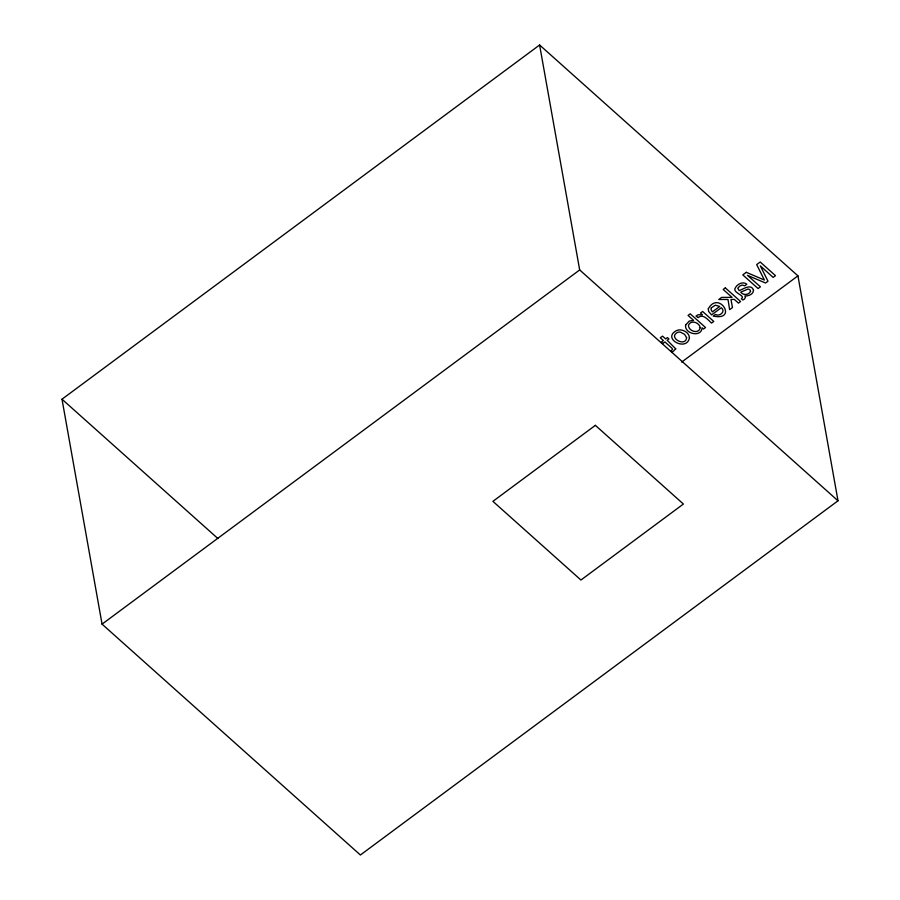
<?xml version="1.0" encoding="UTF-8"?>
<svg xmlns="http://www.w3.org/2000/svg" width="900" height="900" viewBox="0 0 900 900"><rect width="100%" height="100%" fill="white"/><g stroke="black" fill="none" stroke-linecap="round" stroke-linejoin="round"><path stroke-width="1.35" d="M61.999 399.206L539.606 45L797.94 275.861L838.001 500.794L360.394 855L102.06 624.139L61.999 399.206L217.822 538.459M102.06 624.139L579.679 269.944L539.606 45M681.637 362.104L797.94 275.861M579.679 269.944L838.001 500.794M753.525 290.194C753.525 294.368 748.361 296.201 744.84 295.976L745.481 297.18L744.502 299.025L742.781 299.993L741.398 298.755C745.841 295.729 734.299 293.355 734.783 289.114C736.155 284.648 742.748 280.676 746.831 284.254L744.761 285.795L742.151 285.03L739.665 286.155L737.775 288.259L739.215 290.632C743.197 289.192 751.174 283.252 753.525 290.194M686.599 337.669C685.676 347.58 667.924 337.601 677.227 332.584A3.982 3.172 -10.1 0 1 680.479 332.19L684.562 334.327L686.599 337.669M708.289 308.824L708.604 311.4L711.574 314.921L721.283 307.733C726.199 311.434 719.46 316.946 715.421 314.483L713.239 316.103C738.371 321.21 718.785 289.845 708.289 308.824M675.731 348.829L672.413 352.091L670.939 350.775L672.502 349.481L672.188 348.435L664.92 341.944L662.805 343.507L661.275 342.135L663.39 340.571L660.285 337.793L662.535 336.127L665.64 338.906L667.429 337.579L668.959 338.94L667.17 340.267L675.731 348.829M700.178 327.69C699.019 334.598 688.286 331.211 688.466 325.305C690.536 319.522 699.469 322.335 700.178 327.69M689.445 337.579C687.33 352.069 661.916 338.963 675.956 330.896A7.178 5.715 -10.1 0 1 680.715 329.918C684.72 330.311 689.175 333.27 689.445 337.579M685.643 324.911C684.067 333.923 701.617 337.849 702.079 327.769L703.508 329.04L705.555 327.521L690.221 313.819L688.061 315.416L693.607 320.377L689.265 321.075L685.643 324.911M711.27 307.879L711.056 309.69L712.373 311.895L719.73 306.439L715.309 305.19L711.27 307.879M750.533 291.409C748.834 295.054 743.051 295.639 740.756 292.14L748.102 289.024L749.959 289.733L750.533 291.409M698.276 317.543L695.981 316.08L698.085 314.764L702.428 314.775L700.504 313.054L702.619 311.479L713.756 321.435L711.529 323.089C708.311 320.175 703.114 313.301 698.276 317.543M725.321 287.876L723.184 289.463L732.06 297.382L721.609 297.394L718.774 299.498L728.01 299.475L729.63 309.668L732.465 307.564L730.98 299.475L734.288 299.374L738.461 303.109L740.599 301.522L725.321 287.876M746.291 272.329L742.804 274.905L758.081 288.562L760.421 286.83L747.484 275.355L765.551 283.028L767.981 281.216L760.309 265.838L773.134 277.403L775.485 275.659L760.207 262.001L756.686 264.611L764.381 280.024L746.291 272.329M595.373 425.351L492.907 501.345L580.939 580.028L683.404 504.034L595.373 425.351"/></g></svg>
